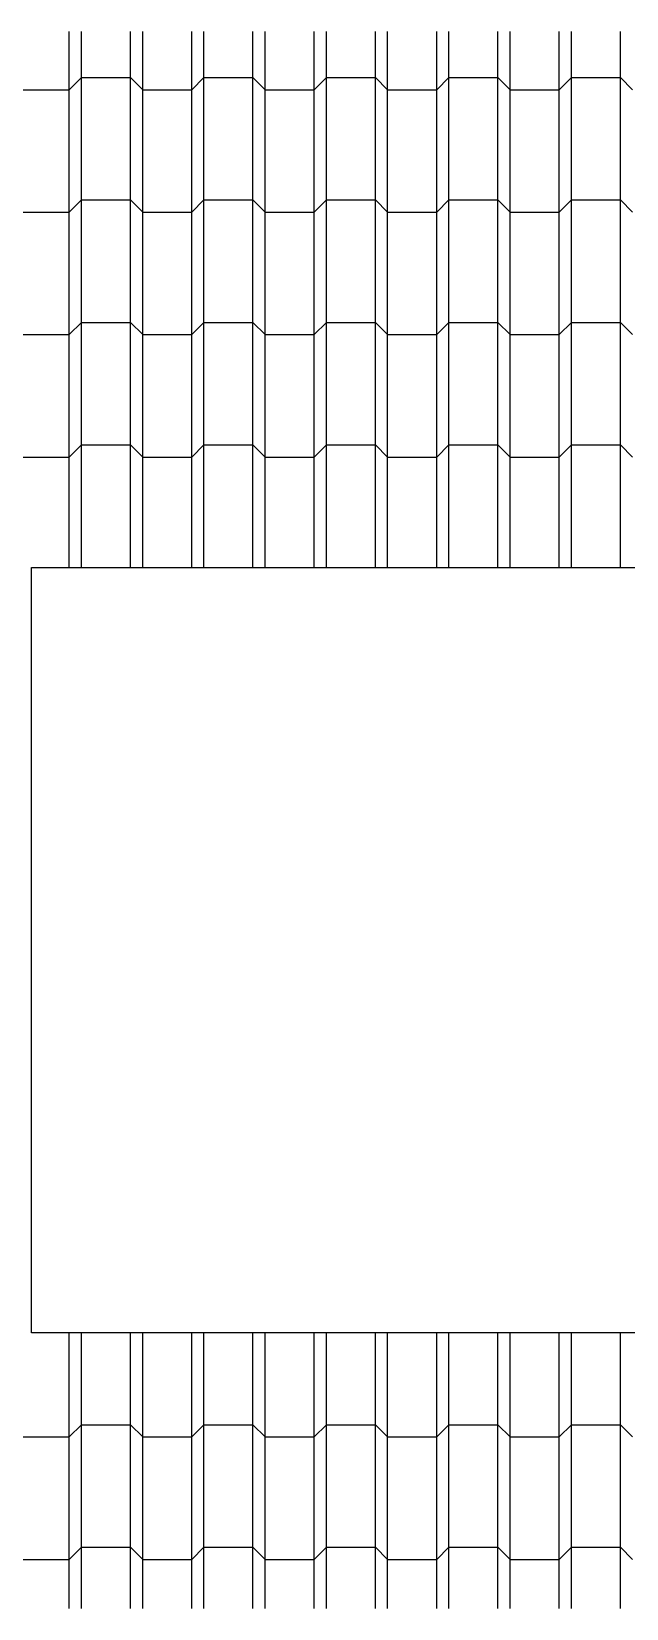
# Model space of a CAD drawing. Header units: metres. Extents: x -220 to 294, y -29 to 18.
# Drawn here: x -181.744 to -181.258, y 7.149 to 8.436 of the extents above; entities that cross this region are included whole.
import ezdxf

# ---------------------------------------------------------------- set-up
doc = ezdxf.new("R2010")
doc.units = ezdxf.units.M
doc.header["$MEASUREMENT"] = 0
doc.linetypes.add('DASHED2', pattern=[0.375, 0.25, -0.125])
for name, color, linetype in [('Rota', 7, 'Continuous'), ('Tarama', 7, 'Continuous'), ('Tarama_Boslugu', 7, 'Continuous')]:
    doc.layers.add(name, color=color, linetype=linetype)

msp = doc.modelspace()

# ---------------------------------------------------------------- linework, layer by layer
at = {"layer": 'Rota', "color": 166, "linetype": 'Continuous', "lineweight": -3}
for points in [[(-181.7436, 7.9987), (-181.0686, 7.9987)], [(-181.7436, 7.3737), (-181.7436, 7.9987)], [(-181.0686, 7.3737), (-181.7436, 7.3737)]]:
    msp.add_lwpolyline(points, dxfattribs=at)
at = {"layer": 'Rota', "color": 198, "linetype": 'DASHED2', "lineweight": -3}
msp.add_lwpolyline([(-181.1061, 7.3737), (-182.3686, 7.3737)], dxfattribs=at)
at = {"layer": 'Tarama', "color": 13, "linetype": 'Continuous', "lineweight": -3}
for points in [[(-181.7128, 8.3987), (-181.7128, 8.4362)], [(-181.7029, 8.3987), (-181.7029, 8.4362)], [(-181.6628, 8.3987), (-181.6628, 8.4362)], [(-181.6528, 8.3987), (-181.6528, 8.4362)], [(-181.6128, 8.3987), (-181.6128, 8.4362)], [(-181.6028, 8.3987), (-181.6028, 8.4362)], [(-181.5629, 8.3987), (-181.5629, 8.4362)], [(-181.5528, 8.3987), (-181.5528, 8.4362)], [(-181.5128, 8.3987), (-181.5128, 8.4362)], [(-181.5028, 8.3987), (-181.5028, 8.4362)], [(-181.4628, 8.3987), (-181.4628, 8.4362)], [(-181.4529, 8.3987), (-181.4529, 8.4362)], [(-181.4128, 8.3987), (-181.4128, 8.4362)], [(-181.4028, 8.3987), (-181.4028, 8.4362)], [(-181.3628, 8.3987), (-181.3628, 8.4362)], [(-181.3528, 8.3987), (-181.3528, 8.4362)], [(-181.3129, 8.3987), (-181.3129, 8.4362)], [(-181.3028, 8.3987), (-181.3028, 8.4362)], [(-181.2628, 8.3987), (-181.2628, 8.4362)], [(-181.7128, 8.2987), (-181.7128, 8.3987)], [(-181.7128, 8.3887), (-181.7029, 8.3987)], [(-181.7029, 8.2987), (-181.7029, 8.3987)], [(-181.7029, 8.3987), (-181.6628, 8.3987)], [(-181.6628, 8.2987), (-181.6628, 8.3987)], [(-181.6628, 8.3987), (-181.6528, 8.3887)], [(-181.6528, 8.2987), (-181.6528, 8.3987)], [(-181.6128, 8.2987), (-181.6128, 8.3987)], [(-181.6128, 8.3887), (-181.6028, 8.3987)], [(-181.6028, 8.2987), (-181.6028, 8.3987)], [(-181.6028, 8.3987), (-181.5629, 8.3987)], [(-181.5629, 8.2987), (-181.5629, 8.3987)], [(-181.5629, 8.3987), (-181.5528, 8.3887)], [(-181.5528, 8.2987), (-181.5528, 8.3987)], [(-181.5128, 8.2987), (-181.5128, 8.3987)], [(-181.5128, 8.3887), (-181.5028, 8.3987)], [(-181.5028, 8.2987), (-181.5028, 8.3987)], [(-181.5028, 8.3987), (-181.4628, 8.3987)], [(-181.4628, 8.2987), (-181.4628, 8.3987)], [(-181.4628, 8.3987), (-181.4529, 8.3887)], [(-181.4529, 8.2987), (-181.4529, 8.3987)], [(-181.4128, 8.2987), (-181.4128, 8.3987)], [(-181.4128, 8.3887), (-181.4028, 8.3987)], [(-181.4028, 8.2987), (-181.4028, 8.3987)], [(-181.4028, 8.3987), (-181.3628, 8.3987)], [(-181.3628, 8.2987), (-181.3628, 8.3987)], [(-181.3628, 8.3987), (-181.3528, 8.3887)], [(-181.3528, 8.2987), (-181.3528, 8.3987)], [(-181.3129, 8.2987), (-181.3129, 8.3987)], [(-181.3129, 8.3887), (-181.3028, 8.3987)], [(-181.3028, 8.2987), (-181.3028, 8.3987)], [(-181.3028, 8.3987), (-181.2628, 8.3987)], [(-181.2628, 8.2987), (-181.2628, 8.3987)], [(-181.2628, 8.3987), (-181.2528, 8.3887)], [(-181.7528, 8.3887), (-181.7128, 8.3887)], [(-181.6528, 8.3887), (-181.6128, 8.3887)], [(-181.5528, 8.3887), (-181.5128, 8.3887)], [(-181.4529, 8.3887), (-181.4128, 8.3887)], [(-181.3528, 8.3887), (-181.3129, 8.3887)], [(-181.7128, 8.1987), (-181.7128, 8.2987)], [(-181.7128, 8.2887), (-181.7029, 8.2987)], [(-181.7029, 8.1987), (-181.7029, 8.2987)], [(-181.7029, 8.2987), (-181.6628, 8.2987)], [(-181.6628, 8.1987), (-181.6628, 8.2987)], [(-181.6628, 8.2987), (-181.6528, 8.2887)], [(-181.6528, 8.1987), (-181.6528, 8.2987)], [(-181.6128, 8.1987), (-181.6128, 8.2987)], [(-181.6128, 8.2887), (-181.6028, 8.2987)], [(-181.6028, 8.1987), (-181.6028, 8.2987)], [(-181.6028, 8.2987), (-181.5629, 8.2987)], [(-181.5629, 8.1987), (-181.5629, 8.2987)], [(-181.5629, 8.2987), (-181.5528, 8.2887)], [(-181.5528, 8.1987), (-181.5528, 8.2987)], [(-181.5128, 8.1987), (-181.5128, 8.2987)], [(-181.5128, 8.2887), (-181.5028, 8.2987)], [(-181.5028, 8.1987), (-181.5028, 8.2987)], [(-181.5028, 8.2987), (-181.4628, 8.2987)], [(-181.4628, 8.1987), (-181.4628, 8.2987)], [(-181.4628, 8.2987), (-181.4529, 8.2887)], [(-181.4529, 8.1987), (-181.4529, 8.2987)], [(-181.4128, 8.1987), (-181.4128, 8.2987)], [(-181.4128, 8.2887), (-181.4028, 8.2987)], [(-181.4028, 8.1987), (-181.4028, 8.2987)], [(-181.4028, 8.2987), (-181.3628, 8.2987)], [(-181.3628, 8.1987), (-181.3628, 8.2987)], [(-181.3628, 8.2987), (-181.3528, 8.2887)], [(-181.3528, 8.1987), (-181.3528, 8.2987)], [(-181.3129, 8.1987), (-181.3129, 8.2987)], [(-181.3129, 8.2887), (-181.3028, 8.2987)], [(-181.3028, 8.1987), (-181.3028, 8.2987)], [(-181.3028, 8.2987), (-181.2628, 8.2987)], [(-181.2628, 8.1987), (-181.2628, 8.2987)], [(-181.2628, 8.2987), (-181.2528, 8.2887)], [(-181.7528, 8.2887), (-181.7128, 8.2887)], [(-181.6528, 8.2887), (-181.6128, 8.2887)], [(-181.5528, 8.2887), (-181.5128, 8.2887)], [(-181.4529, 8.2887), (-181.4128, 8.2887)], [(-181.3528, 8.2887), (-181.3129, 8.2887)], [(-181.7528, 8.1887), (-181.7128, 8.1887)], [(-181.7128, 8.0987), (-181.7128, 8.1987)], [(-181.7128, 8.1887), (-181.7029, 8.1987)], [(-181.7029, 8.0987), (-181.7029, 8.1987)], [(-181.7029, 8.1987), (-181.6628, 8.1987)], [(-181.6628, 8.0987), (-181.6628, 8.1987)], [(-181.6628, 8.1987), (-181.6528, 8.1887)], [(-181.6528, 8.0987), (-181.6528, 8.1987)], [(-181.6528, 8.1887), (-181.6128, 8.1887)], [(-181.6128, 8.0987), (-181.6128, 8.1987)], [(-181.6128, 8.1887), (-181.6028, 8.1987)], [(-181.6028, 8.0987), (-181.6028, 8.1987)], [(-181.6028, 8.1987), (-181.5629, 8.1987)], [(-181.5629, 8.0987), (-181.5629, 8.1987)], [(-181.5629, 8.1987), (-181.5528, 8.1887)], [(-181.5528, 8.0987), (-181.5528, 8.1987)], [(-181.5528, 8.1887), (-181.5128, 8.1887)], [(-181.5128, 8.0987), (-181.5128, 8.1987)], [(-181.5128, 8.1887), (-181.5028, 8.1987)], [(-181.5028, 8.0987), (-181.5028, 8.1987)], [(-181.5028, 8.1987), (-181.4628, 8.1987)], [(-181.4628, 8.0987), (-181.4628, 8.1987)], [(-181.4628, 8.1987), (-181.4529, 8.1887)], [(-181.4529, 8.0987), (-181.4529, 8.1987)], [(-181.4529, 8.1887), (-181.4128, 8.1887)], [(-181.4128, 8.0987), (-181.4128, 8.1987)], [(-181.4128, 8.1887), (-181.4028, 8.1987)], [(-181.4028, 8.0987), (-181.4028, 8.1987)], [(-181.4028, 8.1987), (-181.3628, 8.1987)], [(-181.3628, 8.0987), (-181.3628, 8.1987)], [(-181.3628, 8.1987), (-181.3528, 8.1887)], [(-181.3528, 8.0987), (-181.3528, 8.1987)], [(-181.3528, 8.1887), (-181.3129, 8.1887)], [(-181.3129, 8.0987), (-181.3129, 8.1987)], [(-181.3129, 8.1887), (-181.3028, 8.1987)], [(-181.3028, 8.0987), (-181.3028, 8.1987)], [(-181.3028, 8.1987), (-181.2628, 8.1987)], [(-181.2628, 8.0987), (-181.2628, 8.1987)], [(-181.2628, 8.1987), (-181.2528, 8.1887)], [(-181.7128, 7.9987), (-181.7128, 8.0987)], [(-181.7128, 8.0887), (-181.7029, 8.0987)], [(-181.7029, 7.9987), (-181.7029, 8.0987)], [(-181.7029, 8.0987), (-181.6628, 8.0987)], [(-181.6628, 7.9987), (-181.6628, 8.0987)], [(-181.6628, 8.0987), (-181.6528, 8.0887)], [(-181.6528, 7.9987), (-181.6528, 8.0987)], [(-181.6128, 7.9987), (-181.6128, 8.0987)], [(-181.6128, 8.0887), (-181.6028, 8.0987)], [(-181.6028, 7.9987), (-181.6028, 8.0987)], [(-181.6028, 8.0987), (-181.5629, 8.0987)], [(-181.5629, 7.9987), (-181.5629, 8.0987)], [(-181.5629, 8.0987), (-181.5528, 8.0887)], [(-181.5528, 7.9987), (-181.5528, 8.0987)], [(-181.5128, 7.9987), (-181.5128, 8.0987)], [(-181.5128, 8.0887), (-181.5028, 8.0987)], [(-181.5028, 7.9987), (-181.5028, 8.0987)], [(-181.5028, 8.0987), (-181.4628, 8.0987)], [(-181.4628, 7.9987), (-181.4628, 8.0987)], [(-181.4628, 8.0987), (-181.4529, 8.0887)], [(-181.4529, 7.9987), (-181.4529, 8.0987)], [(-181.4128, 7.9987), (-181.4128, 8.0987)], [(-181.4128, 8.0887), (-181.4028, 8.0987)], [(-181.4028, 7.9987), (-181.4028, 8.0987)], [(-181.4028, 8.0987), (-181.3628, 8.0987)], [(-181.3628, 7.9987), (-181.3628, 8.0987)], [(-181.3628, 8.0987), (-181.3528, 8.0887)], [(-181.3528, 7.9987), (-181.3528, 8.0987)], [(-181.3129, 7.9987), (-181.3129, 8.0987)], [(-181.3129, 8.0887), (-181.3028, 8.0987)], [(-181.3028, 7.9987), (-181.3028, 8.0987)], [(-181.3028, 8.0987), (-181.2628, 8.0987)], [(-181.2628, 7.9987), (-181.2628, 8.0987)], [(-181.2628, 8.0987), (-181.2528, 8.0887)], [(-181.7528, 8.0887), (-181.7128, 8.0887)], [(-181.6528, 8.0887), (-181.6128, 8.0887)], [(-181.5528, 8.0887), (-181.5128, 8.0887)], [(-181.4529, 8.0887), (-181.4128, 8.0887)], [(-181.3528, 8.0887), (-181.3129, 8.0887)], [(-181.7029, 7.9987), (-181.6628, 7.9987)], [(-181.6028, 7.9987), (-181.5629, 7.9987)], [(-181.5028, 7.9987), (-181.4628, 7.9987)], [(-181.4028, 7.9987), (-181.3628, 7.9987)], [(-181.3028, 7.9987), (-181.2628, 7.9987)], [(-181.7128, 7.2987), (-181.7128, 7.3737)], [(-181.7029, 7.2987), (-181.7029, 7.3737)], [(-181.6628, 7.2987), (-181.6628, 7.3737)], [(-181.6528, 7.2987), (-181.6528, 7.3737)], [(-181.6128, 7.2987), (-181.6128, 7.3737)], [(-181.6028, 7.2987), (-181.6028, 7.3737)], [(-181.5629, 7.2987), (-181.5629, 7.3737)], [(-181.5528, 7.2987), (-181.5528, 7.3737)], [(-181.5128, 7.2987), (-181.5128, 7.3737)], [(-181.5028, 7.2987), (-181.5028, 7.3737)], [(-181.4628, 7.2987), (-181.4628, 7.3737)], [(-181.4529, 7.2987), (-181.4529, 7.3737)], [(-181.4128, 7.2987), (-181.4128, 7.3737)], [(-181.4028, 7.2987), (-181.4028, 7.3737)], [(-181.3628, 7.2987), (-181.3628, 7.3737)], [(-181.3528, 7.2987), (-181.3528, 7.3737)], [(-181.3129, 7.2987), (-181.3129, 7.3737)], [(-181.3028, 7.2987), (-181.3028, 7.3737)], [(-181.2628, 7.2987), (-181.2628, 7.3737)], [(-181.7528, 7.2887), (-181.7128, 7.2887)], [(-181.7128, 7.1987), (-181.7128, 7.2987)], [(-181.7128, 7.2887), (-181.7029, 7.2987)], [(-181.7029, 7.1987), (-181.7029, 7.2987)], [(-181.7029, 7.2987), (-181.6628, 7.2987)], [(-181.6628, 7.1987), (-181.6628, 7.2987)], [(-181.6628, 7.2987), (-181.6528, 7.2887)], [(-181.6528, 7.1987), (-181.6528, 7.2987)], [(-181.6528, 7.2887), (-181.6128, 7.2887)], [(-181.6128, 7.1987), (-181.6128, 7.2987)], [(-181.6128, 7.2887), (-181.6028, 7.2987)], [(-181.6028, 7.1987), (-181.6028, 7.2987)], [(-181.6028, 7.2987), (-181.5629, 7.2987)], [(-181.5629, 7.1987), (-181.5629, 7.2987)], [(-181.5629, 7.2987), (-181.5528, 7.2887)], [(-181.5528, 7.1987), (-181.5528, 7.2987)], [(-181.5528, 7.2887), (-181.5128, 7.2887)], [(-181.5128, 7.1987), (-181.5128, 7.2987)], [(-181.5128, 7.2887), (-181.5028, 7.2987)], [(-181.5028, 7.1987), (-181.5028, 7.2987)], [(-181.5028, 7.2987), (-181.4628, 7.2987)], [(-181.4628, 7.1987), (-181.4628, 7.2987)], [(-181.4628, 7.2987), (-181.4529, 7.2887)], [(-181.4529, 7.1987), (-181.4529, 7.2987)], [(-181.4529, 7.2887), (-181.4128, 7.2887)], [(-181.4128, 7.1987), (-181.4128, 7.2987)], [(-181.4128, 7.2887), (-181.4028, 7.2987)], [(-181.4028, 7.1987), (-181.4028, 7.2987)], [(-181.4028, 7.2987), (-181.3628, 7.2987)], [(-181.3628, 7.1987), (-181.3628, 7.2987)], [(-181.3628, 7.2987), (-181.3528, 7.2887)], [(-181.3528, 7.1987), (-181.3528, 7.2987)], [(-181.3528, 7.2887), (-181.3129, 7.2887)], [(-181.3129, 7.1987), (-181.3129, 7.2987)], [(-181.3129, 7.2887), (-181.3028, 7.2987)], [(-181.3028, 7.1987), (-181.3028, 7.2987)], [(-181.3028, 7.2987), (-181.2628, 7.2987)], [(-181.2628, 7.1987), (-181.2628, 7.2987)], [(-181.2628, 7.2987), (-181.2528, 7.2887)], [(-181.7128, 7.1487), (-181.7128, 7.1987)], [(-181.7128, 7.1887), (-181.7029, 7.1987)], [(-181.7029, 7.1487), (-181.7029, 7.1987)], [(-181.7029, 7.1987), (-181.6628, 7.1987)], [(-181.6628, 7.1487), (-181.6628, 7.1987)], [(-181.6628, 7.1987), (-181.6528, 7.1887)], [(-181.6528, 7.1487), (-181.6528, 7.1987)], [(-181.6128, 7.1487), (-181.6128, 7.1987)], [(-181.6128, 7.1887), (-181.6028, 7.1987)], [(-181.6028, 7.1487), (-181.6028, 7.1987)], [(-181.6028, 7.1987), (-181.5629, 7.1987)], [(-181.5629, 7.1487), (-181.5629, 7.1987)], [(-181.5629, 7.1987), (-181.5528, 7.1887)], [(-181.5528, 7.1487), (-181.5528, 7.1987)], [(-181.5128, 7.1487), (-181.5128, 7.1987)], [(-181.5128, 7.1887), (-181.5028, 7.1987)], [(-181.5028, 7.1487), (-181.5028, 7.1987)], [(-181.5028, 7.1987), (-181.4628, 7.1987)], [(-181.4628, 7.1487), (-181.4628, 7.1987)], [(-181.4628, 7.1987), (-181.4529, 7.1887)], [(-181.4529, 7.1487), (-181.4529, 7.1987)], [(-181.4128, 7.1487), (-181.4128, 7.1987)], [(-181.4128, 7.1887), (-181.4028, 7.1987)], [(-181.4028, 7.1487), (-181.4028, 7.1987)], [(-181.4028, 7.1987), (-181.3628, 7.1987)], [(-181.3628, 7.1487), (-181.3628, 7.1987)], [(-181.3628, 7.1987), (-181.3528, 7.1887)], [(-181.3528, 7.1487), (-181.3528, 7.1987)], [(-181.3129, 7.1487), (-181.3129, 7.1987)], [(-181.3129, 7.1887), (-181.3028, 7.1987)], [(-181.3028, 7.1487), (-181.3028, 7.1987)], [(-181.3028, 7.1987), (-181.2628, 7.1987)], [(-181.2628, 7.1487), (-181.2628, 7.1987)], [(-181.2628, 7.1987), (-181.2528, 7.1887)], [(-181.7528, 7.1887), (-181.7128, 7.1887)], [(-181.6528, 7.1887), (-181.6128, 7.1887)], [(-181.5528, 7.1887), (-181.5128, 7.1887)], [(-181.4529, 7.1887), (-181.4128, 7.1887)], [(-181.3528, 7.1887), (-181.3129, 7.1887)]]:
    msp.add_lwpolyline(points, dxfattribs=at)
at = {"layer": 'Tarama_Boslugu', "color": 13, "linetype": 'Continuous', "lineweight": -3}
for points in [[(-181.7436, 7.3737), (-181.7436, 7.9987)], [(-181.7436, 7.9987), (-181.0686, 7.9987)], [(-181.0686, 7.3737), (-181.7436, 7.3737)]]:
    msp.add_lwpolyline(points, dxfattribs=at)

doc.saveas('drawing.dxf')
